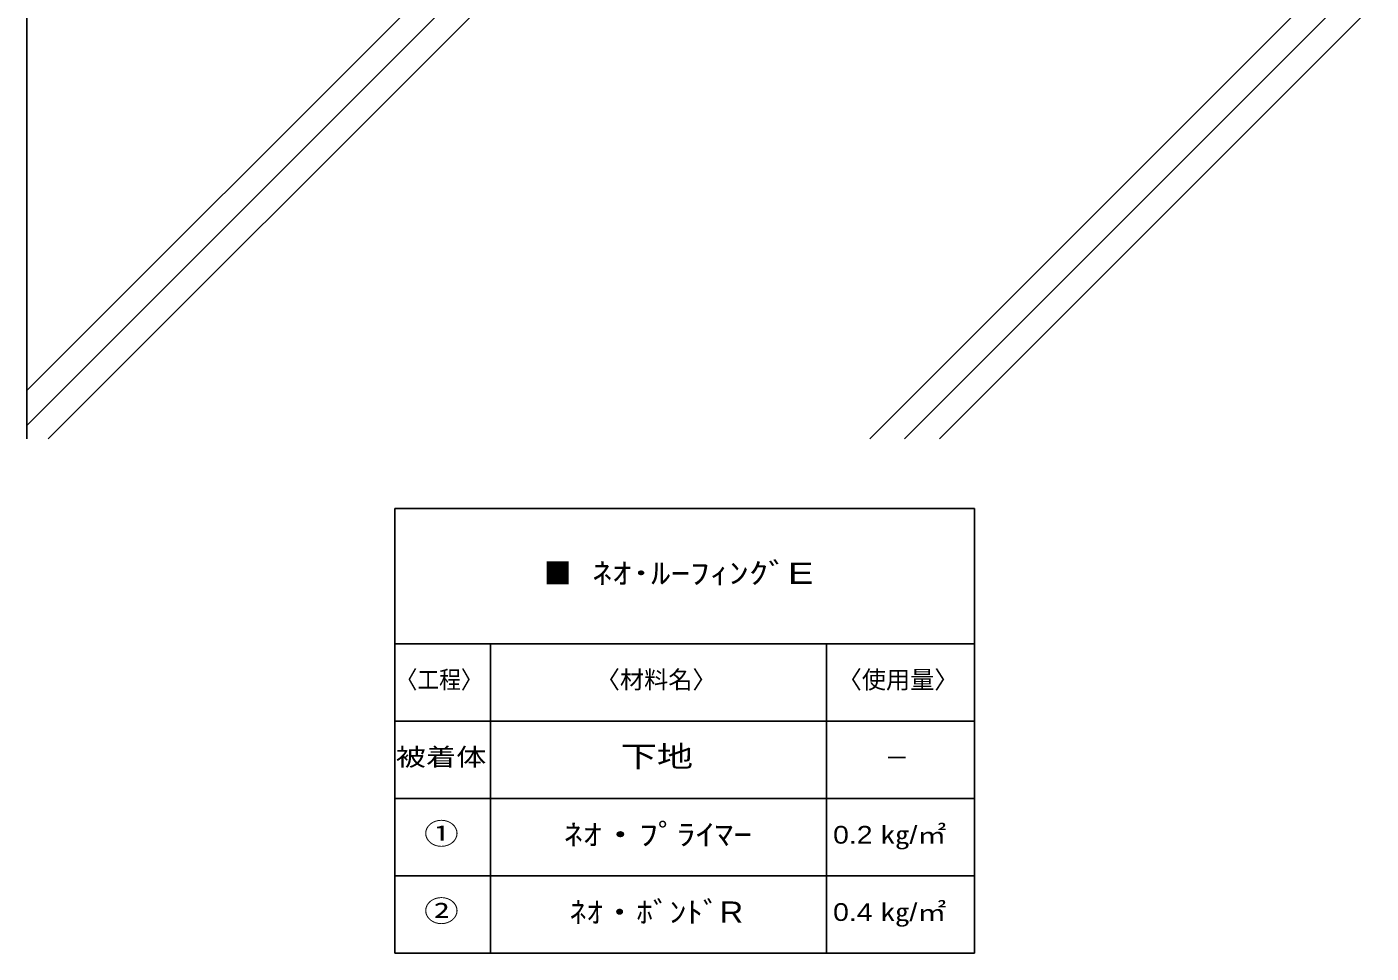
# Model space of a CAD drawing. Units: millimetres, scale not verified. Extents: x -104 to 89, y -106 to 100.
# Drawn here: x -75.5 to 63.6, y -105.6 to -9.7 of the extents above; entities that cross this region are included whole.
import ezdxf
from ezdxf.enums import TextEntityAlignment as Align

# ---------------------------------------------------------------- set-up
doc = ezdxf.new("R2010")
doc.units = ezdxf.units.MM
doc.header["$LTSCALE"] = 0.1
doc.layers.add('0-0_0', color=134, linetype='Continuous')
doc.layers.add('0-5_Z_O-文字', color=134, linetype='Continuous')
doc.styles.add('HGPｺﾞｼｯｸM', font='')
doc.styles.get('HGPｺﾞｼｯｸM').set_extended_font_data('HGPｺﾞｼｯｸM')

msp = doc.modelspace()

# ---------------------------------------------------------------- linework, layer by layer
at = {"layer": '0-0_0'}
for p, q in [((-75.5403, -47.334), (-29.998, -1.7917)), ((-75.5403, -50.9402), (-29.998, -5.3979)), ((-73.3227, -52.3289), (-28.6418, -7.6479)), ((11.6863, -52.3289), (56.3672, -7.6479)), ((15.2925, -52.3289), (59.9735, -7.6479)), ((18.8988, -52.3289), (63.5797, -7.6479))]:
    msp.add_line(p, q, dxfattribs=at)
msp.add_lwpolyline([(-75.5403, -52.3289), (-75.5403, 42.4964), (-75.5403, 60.6775)], dxfattribs=at)
at = {"layer": '0-5_Z_O-文字'}
for p, q in [((-37.4741, -59.535), (22.5259, -59.535)), ((-37.4741, -59.535), (-37.4741, -105.5614)), ((22.5259, -59.535), (22.5259, -105.5614)), ((-37.4741, -73.5614), (22.5259, -73.5614)), ((-37.4741, -81.5614), (22.5259, -81.5614)), ((-37.4741, -89.5614), (22.5259, -89.5614)), ((-37.4741, -97.5614), (22.5259, -97.5614)), ((-37.4741, -105.5614), (22.5259, -105.5614))]:
    msp.add_line(p, q, dxfattribs=at)
at = {"layer": '0-5_Z_O-文字', "color": 1}
for p, q in [((-27.5449, -73.5614), (-27.5449, -105.5614)), ((7.1991, -73.5614), (7.1991, -105.5614))]:
    msp.add_line(p, q, dxfattribs=at)

# ---------------------------------------------------------------- texts
at = {"layer": '0-5_Z_O-文字', "color": 3, "style": 'HGPｺﾞｼｯｸM', "width": 0.95}
msp.add_text('■', height=2.199, dxfattribs=at).set_placement((-22.0324, -68.0025), align=Align.BOTTOM_LEFT)
at = {"layer": '0-5_Z_O-文字', "style": 'HGPｺﾞｼｯｸM'}
for s, height, width, p in [(' ﾈｵ･ﾙｰﾌｨﾝｸﾞE', 2.199, 1.35, (-18.134, -68.0025)), ('〈工程〉', 1.833, 0.9, (-37.3762, -78.7289)), ('被着体', 1.833, 1.25, (-37.3635, -86.7289)), ('下地', 2.199, 1.25, (-14.0866, -86.9548)), ('①', 2.199, 1.2, (-34.4435, -94.9624)), ('ﾈｵ・ﾌﾟﾗｲﾏｰ', 2.199, 1.3, (-19.9724, -95.0538)), ('0.2 ㎏/㎡', 1.833, 1.2, (7.8955, -94.7797)), ('②', 2.199, 1.2, (-34.4435, -102.9624)), ('ﾈｵ・ﾎﾞﾝﾄﾞR', 2.199, 1.15, (-19.3709, -103.0767)), ('0.4 ㎏/㎡', 1.833, 1.2, (7.8955, -102.7797))]:
    msp.add_text(s, height=height, dxfattribs=dict(at, width=width)).set_placement(p, align=Align.BOTTOM_LEFT)
for s, p in [('〈材料名〉', (-16.664, -78.7289)), ('〈使用量〉', (8.3714, -78.7289)), ('－', (13.2445, -86.8114))]:
    msp.add_text(s, height=1.833, dxfattribs=at).set_placement(p, align=Align.BOTTOM_LEFT)

doc.saveas('drawing.dxf')
